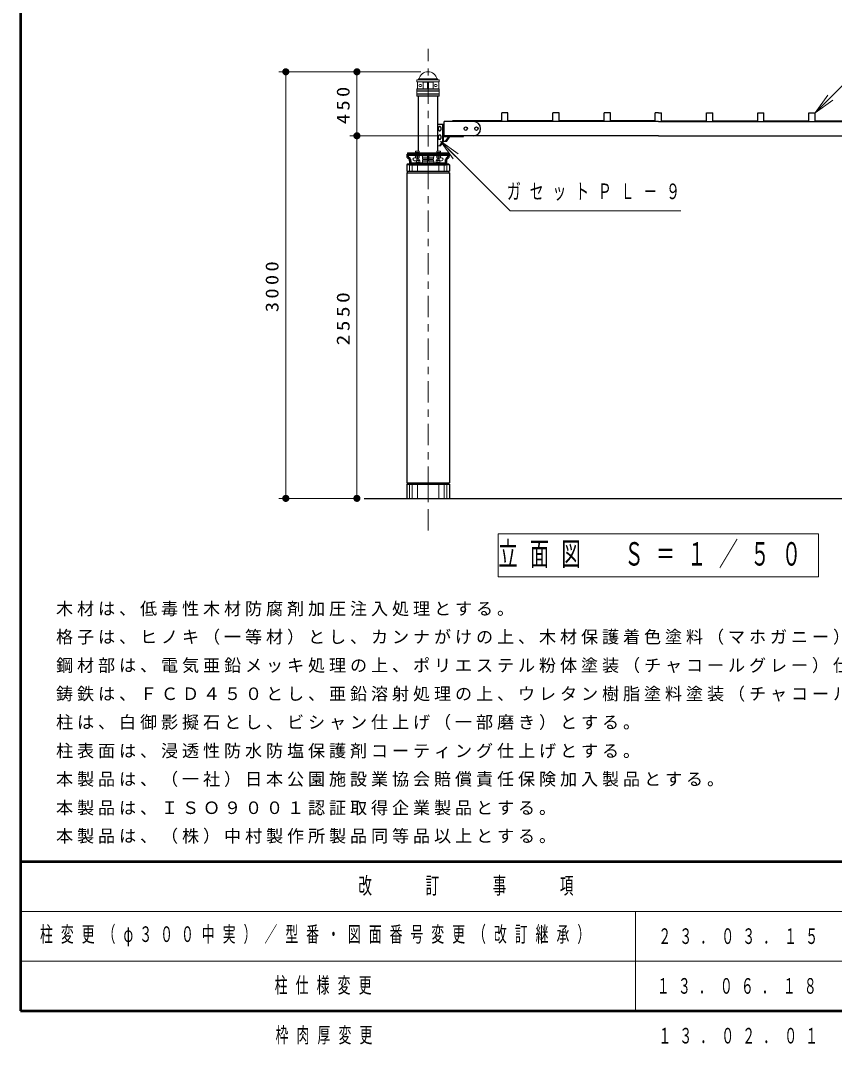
# Model space of a CAD drawing. Units: millimetres on the paper, scale 1:50. Extents: x -365 to 10, y -38 to 257.
# Drawn here: x -365 to -250.5, y -4.7 to 139.3 of the extents above; entities that cross this region are included whole.
import ezdxf

# ---------------------------------------------------------------- set-up
doc = ezdxf.new("R2010")
doc.units = ezdxf.units.MM
doc.linetypes.add('USER2', pattern=[6, 3, -1, 1, -1])
doc.layers.add('LY_1', color=7, linetype='Continuous', lineweight=13)
doc.layers.add('LY_2', color=7, linetype='Continuous', lineweight=13)
doc.styles.add('ＭＳ ゴシック', font='')
doc.styles.get('ＭＳ ゴシック').set_extended_font_data('MS Gothic')

# ---------------------------------------------------------------- blocks, each defined once
blk = doc.blocks.new('filled_dot')
at = {"color": 0, "linetype": 'Continuous', "lineweight": -2, "const_width": 1.25}
blk.add_lwpolyline([(-0.625, 0, 1), (0.625, 0, 1)], format="xyb", close=True, dxfattribs=at)

msp = doc.modelspace()

# ---------------------------------------------------------------- linework, layer by layer
at = {"layer": 'LY_1', "linetype": 'USER2'}
msp.add_line((-307.691, 67.582), (-307.691, 135.321), dxfattribs=at)
at = {"layer": 'LY_1'}
for p, q in [((-308.691, 132.097), (-328.691, 132.097)), ((-327.691, 72.097), (-327.691, 132.097)), ((-317.691, 123.097), (-317.691, 132.097)), ((-309.089, 130.979), (-308.971, 131.097)), ((-308.971, 131.097), (-306.411, 131.097)), ((-306.293, 130.979), (-306.411, 131.097)), ((-309.271, 130.959), (-309.251, 130.979)), ((-309.271, 130.959), (-306.111, 130.959)), ((-309.271, 130.959), (-309.271, 130.699)), ((-309.271, 130.699), (-309.251, 130.679)), ((-309.271, 130.699), (-306.111, 130.699)), ((-309.231, 129.679), (-309.271, 129.639)), ((-309.271, 129.639), (-309.271, 129.399)), ((-309.271, 129.639), (-306.111, 129.639)), ((-309.251, 130.979), (-306.131, 130.979)), ((-309.251, 130.679), (-306.131, 130.679)), ((-309.251, 130.679), (-308.429, 130.643)), ((-309.231, 129.679), (-308.429, 129.714)), ((-309.231, 129.679), (-306.151, 129.679)), ((-309.191, 130.674), (-309.191, 129.683)), ((-308.841, 130.329), (-308.701, 130.329)), ((-308.841, 130.029), (-308.701, 130.029)), ((-308.391, 130.641), (-307.761, 130.641)), ((-308.391, 130.603), (-308.391, 129.753)), ((-308.391, 129.715), (-307.761, 129.715)), ((-307.761, 130.639), (-307.761, 129.719)), ((-306.991, 130.641), (-307.621, 130.641)), ((-307.621, 130.639), (-307.621, 129.719)), ((-306.991, 129.715), (-307.621, 129.715)), ((-306.991, 130.603), (-306.991, 129.753)), ((-306.131, 130.679), (-306.953, 130.643)), ((-306.151, 129.679), (-306.953, 129.714)), ((-306.541, 130.329), (-306.681, 130.329)), ((-306.541, 130.029), (-306.681, 130.029)), ((-306.191, 130.674), (-306.191, 129.683)), ((-306.151, 129.679), (-306.111, 129.639)), ((-306.131, 130.979), (-306.111, 130.959)), ((-306.131, 130.679), (-306.111, 130.699)), ((-306.111, 130.959), (-306.111, 130.699)), ((-306.111, 129.639), (-306.111, 129.399)), ((-309.271, 129.399), (-309.251, 129.379)), ((-309.271, 129.399), (-306.111, 129.399)), ((-309.251, 128.979), (-309.271, 128.959)), ((-309.271, 128.959), (-309.271, 128.719)), ((-309.271, 128.959), (-306.111, 128.959)), ((-309.271, 128.719), (-309.231, 128.679)), ((-309.271, 128.719), (-306.111, 128.719)), ((-309.251, 129.379), (-309.251, 128.979)), ((-309.251, 129.379), (-306.131, 129.379)), ((-309.251, 128.979), (-306.131, 128.979)), ((-309.231, 128.679), (-306.151, 128.679)), ((-306.111, 128.719), (-306.151, 128.679)), ((-306.111, 129.399), (-306.131, 129.379)), ((-306.131, 129.379), (-306.131, 128.979)), ((-306.131, 128.979), (-306.111, 128.959)), ((-306.111, 128.959), (-306.111, 128.719)), ((-253.251, 126.327), (-251.483, 128.801)), ((-253.251, 126.327), (-251.129, 128.448)), ((-250.776, 128.094), (-253.251, 126.327)), ((-306.211, 123.097), (-318.691, 123.097)), ((-317.691, 72.097), (-317.691, 123.097)), ((-305.938, 122.323), (-303.816, 120.202)), ((-305.938, 122.323), (-303.463, 120.556)), ((-304.17, 119.849), (-305.938, 122.323)), ((-304.791, 120.677), (-310.591, 120.677)), ((-310.591, 120.677), (-310.591, 120.496)), ((-310.591, 120.316), (-307.781, 120.316)), ((-309.591, 120.016), (-309.431, 120.016)), ((-309.591, 119.576), (-309.331, 119.576)), ((-309.491, 120.741), (-309.491, 120.677)), ((-308.891, 120.741), (-309.491, 120.741)), ((-309.491, 120.252), (-309.491, 120.316)), ((-309.491, 120.252), (-308.891, 120.252)), ((-308.951, 120.941), (-309.431, 120.941)), ((-309.431, 120.941), (-309.431, 120.741)), ((-309.431, 119.992), (-309.431, 120.252)), ((-309.431, 119.992), (-308.951, 119.992)), ((-309.351, 119.94), (-309.351, 119.992)), ((-309.351, 119.94), (-309.031, 119.94)), ((-309.331, 119.6), (-309.331, 119.34)), ((-309.331, 119.6), (-308.851, 119.6)), ((-309.251, 119.796), (-309.251, 119.6)), ((-308.931, 119.796), (-309.251, 119.796)), ((-309.191, 119.992), (-309.191, 120.252)), ((-309.091, 119.6), (-309.091, 119.34)), ((-309.031, 119.94), (-309.031, 119.992)), ((-308.951, 120.941), (-308.951, 120.741)), ((-308.951, 119.992), (-308.951, 120.252)), ((-308.931, 119.796), (-308.931, 119.6)), ((-308.891, 120.741), (-308.891, 120.677)), ((-308.891, 120.252), (-308.891, 120.316)), ((-308.851, 119.6), (-308.851, 119.34)), ((-308.491, 120.216), (-308.491, 120.096)), ((-308.451, 120.076), (-308.491, 120.096)), ((-308.451, 120.076), (-308.451, 119.896)), ((-307.781, 120.076), (-308.451, 120.076)), ((-308.411, 119.876), (-308.451, 119.896)), ((-308.451, 119.696), (-308.411, 119.716)), ((-308.451, 119.696), (-308.451, 119.516)), ((-308.411, 119.876), (-308.411, 119.716)), ((-307.781, 119.876), (-308.411, 119.876)), ((-307.781, 119.716), (-308.411, 119.716)), ((-307.781, 120.316), (-307.781, 119.276)), ((-307.641, 119.876), (-307.741, 119.876)), ((-304.791, 120.316), (-307.601, 120.316)), ((-307.601, 120.316), (-307.601, 119.276)), ((-307.601, 120.076), (-306.931, 120.076)), ((-307.601, 119.876), (-306.971, 119.876)), ((-307.601, 119.716), (-306.971, 119.716)), ((-306.971, 119.876), (-306.931, 119.896)), ((-306.971, 119.876), (-306.971, 119.716)), ((-306.931, 119.696), (-306.971, 119.716)), ((-306.931, 120.076), (-306.891, 120.096)), ((-306.931, 120.076), (-306.931, 119.896)), ((-306.931, 119.696), (-306.931, 119.516)), ((-306.891, 120.216), (-306.891, 120.096)), ((-306.531, 119.6), (-306.531, 119.34)), ((-306.051, 119.6), (-306.531, 119.6)), ((-306.491, 120.741), (-306.491, 120.677)), ((-305.891, 120.741), (-306.491, 120.741)), ((-306.491, 120.252), (-306.491, 120.316)), ((-305.891, 120.252), (-306.491, 120.252)), ((-306.131, 119.796), (-306.451, 119.796)), ((-306.451, 119.796), (-306.451, 119.6)), ((-306.431, 120.941), (-306.431, 120.741)), ((-305.951, 120.941), (-306.431, 120.941)), ((-306.431, 119.992), (-306.431, 120.252)), ((-305.951, 119.992), (-306.431, 119.992)), ((-306.351, 119.94), (-306.351, 119.992)), ((-306.031, 119.94), (-306.351, 119.94)), ((-306.291, 119.6), (-306.291, 119.34)), ((-306.191, 119.992), (-306.191, 120.252)), ((-306.131, 119.796), (-306.131, 119.6)), ((-306.051, 119.6), (-306.051, 119.34)), ((-305.791, 119.576), (-306.051, 119.576)), ((-306.031, 119.94), (-306.031, 119.992)), ((-305.951, 120.941), (-305.951, 120.741)), ((-305.951, 119.992), (-305.951, 120.252)), ((-305.791, 120.016), (-305.951, 120.016)), ((-305.891, 120.741), (-305.891, 120.677)), ((-305.891, 120.252), (-305.891, 120.316)), ((-304.791, 120.677), (-304.791, 120.496)), ((-310.316, 118.997), (-310.316, 118.096)), ((-310.191, 119.276), (-307.781, 119.276)), ((-309.941, 118.997), (-309.941, 118.096)), ((-309.391, 119.34), (-309.391, 119.276)), ((-309.391, 119.34), (-308.791, 119.34)), ((-309.191, 118.997), (-309.191, 118.096)), ((-308.791, 119.34), (-308.791, 119.276)), ((-308.491, 119.496), (-308.451, 119.516)), ((-308.491, 119.496), (-308.491, 119.376)), ((-307.781, 119.516), (-308.451, 119.516)), ((-307.691, 118.997), (-307.691, 118.096)), ((-307.601, 119.516), (-306.931, 119.516)), ((-305.191, 119.276), (-307.601, 119.276)), ((-306.891, 119.496), (-306.931, 119.516)), ((-306.891, 119.496), (-306.891, 119.376)), ((-306.591, 119.34), (-305.991, 119.34)), ((-306.591, 119.34), (-306.591, 119.276)), ((-306.191, 118.997), (-306.191, 118.096)), ((-305.991, 119.34), (-305.991, 119.276)), ((-305.441, 118.997), (-305.441, 118.096)), ((-305.066, 118.997), (-305.066, 118.096)), ((-310.316, 74.097), (-310.316, 72.097)), ((-309.941, 74.097), (-309.941, 72.097)), ((-309.191, 74.097), (-309.191, 72.097)), ((-307.691, 74.097), (-307.691, 72.097)), ((-306.191, 74.097), (-306.191, 72.097)), ((-305.441, 74.097), (-305.441, 72.097)), ((-305.066, 74.097), (-305.066, 72.097)), ((-317.691, 72.097), (-328.691, 72.097)), ((-297.819, 67.125), (-297.819, 61.069)), ((-252.763, 67.125), (-297.819, 67.125)), ((-252.763, 61.069), (-252.763, 67.125)), ((-297.819, 61.069), (-252.763, 61.069))]:
    msp.add_line(p, q, dxfattribs=at)
at = {"layer": 'LY_1', "lineweight": 25}
for p, q in [((-309.089, 128.679), (-309.089, 120.941)), ((-306.293, 120.941), (-306.293, 128.679)), ((-296.451, 126.327), (-297.331, 126.327)), ((-297.331, 125.097), (-297.331, 126.327)), ((-296.451, 125.097), (-296.451, 126.327)), ((-289.251, 126.327), (-290.131, 126.327)), ((-290.131, 125.097), (-290.131, 126.327)), ((-289.251, 125.097), (-289.251, 126.327)), ((-282.051, 126.327), (-282.931, 126.327)), ((-282.931, 125.097), (-282.931, 126.327)), ((-282.051, 125.097), (-282.051, 126.327)), ((-275.291, 126.327), (-275.731, 126.327)), ((-275.731, 125.097), (-275.731, 126.327)), ((-275.291, 126.327), (-274.851, 126.327)), ((-274.851, 125.097), (-274.851, 126.327)), ((-268.531, 126.327), (-267.651, 126.327)), ((-268.531, 125.097), (-268.531, 126.327)), ((-267.651, 125.097), (-267.651, 126.327)), ((-261.331, 126.327), (-260.451, 126.327)), ((-261.331, 125.097), (-261.331, 126.327)), ((-260.451, 125.097), (-260.451, 126.327)), ((-254.131, 126.327), (-253.251, 126.327)), ((-254.131, 125.097), (-254.131, 126.327)), ((-253.251, 125.097), (-253.251, 126.327)), ((-297.331, 125.177), (-304.231, 125.177)), ((-304.231, 125.097), (-304.231, 125.177)), ((-275.291, 125.097), (-301.291, 125.097)), ((-290.131, 125.177), (-296.451, 125.177)), ((-282.931, 125.177), (-289.251, 125.177)), ((-275.731, 125.177), (-282.051, 125.177)), ((-275.291, 125.097), (-249.291, 125.097)), ((-274.851, 125.177), (-268.531, 125.177)), ((-267.651, 125.177), (-261.331, 125.177)), ((-260.451, 125.177), (-254.131, 125.177)), ((-253.251, 125.177), (-246.351, 125.177)), ((-275.291, 123.097), (-301.291, 123.097)), ((-275.291, 123.097), (-249.291, 123.097)), ((-316.691, 72.097), (-235.398, 72.097))]:
    msp.add_line(p, q, dxfattribs=at)
at = {"layer": 'LY_1', "color": 40, "lineweight": 25}
for p, q in [((-305.411, 124.697), (-306.293, 124.697)), ((-305.623, 122.297), (-305.623, 124.697)), ((-305.496, 122.297), (-305.496, 124.697)), ((-305.411, 122.977), (-305.411, 125.097)), ((-301.291, 125.097), (-305.411, 125.097)), ((-301.291, 123.097), (-305.411, 123.097)), ((-305.411, 122.977), (-302.691, 122.977)), ((-305.228, 122.297), (-304.803, 122.897)), ((-305.1, 122.297), (-304.676, 122.897)), ((-304.803, 122.897), (-304.803, 122.977)), ((-304.676, 122.897), (-304.803, 122.897)), ((-304.676, 122.897), (-304.676, 122.977)), ((-302.691, 122.977), (-302.691, 123.097)), ((-306.048, 121.697), (-305.623, 122.297)), ((-305.92, 121.697), (-305.496, 122.297)), ((-305.1, 122.297), (-305.623, 122.297))]:
    msp.add_line(p, q, dxfattribs=at)
at = {"layer": 'LY_1', "color": 40}
msp.add_line((-305.92, 121.697), (-306.293, 121.697), dxfattribs=at)
at = {"layer": 'LY_1', "color": 140, "lineweight": 50}
for p, q in [((-310.591, 120.496), (-304.791, 120.496)), ((-310.591, 120.496), (-310.591, 120.213)), ((-310.191, 119.556), (-310.191, 119.096)), ((-305.191, 119.556), (-305.191, 119.096)), ((-304.791, 120.496), (-304.791, 120.213)), ((-310.191, 119.096), (-305.191, 119.096))]:
    msp.add_line(p, q, dxfattribs=at)
at = {"layer": 'LY_1', "color": 4, "lineweight": 25}
for p, q in [((-310.606, 119.097), (-310.691, 118.997)), ((-304.691, 118.997), (-310.691, 118.997)), ((-310.691, 118.996), (-310.691, 118.096)), ((-304.777, 119.096), (-310.605, 119.096)), ((-304.776, 119.098), (-304.69, 118.998)), ((-304.691, 118.996), (-304.691, 118.096)), ((-310.691, 118.096), (-304.691, 118.096)), ((-310.691, 117.896), (-304.691, 117.896)), ((-310.691, 117.896), (-310.691, 74.297)), ((-310.605, 118.096), (-310.605, 117.896)), ((-304.776, 118.096), (-304.776, 117.896)), ((-304.691, 117.896), (-304.691, 74.297)), ((-310.691, 74.297), (-304.691, 74.297)), ((-310.691, 74.097), (-304.691, 74.097)), ((-310.691, 74.097), (-310.691, 72.097)), ((-310.605, 74.297), (-310.605, 74.097)), ((-304.776, 74.297), (-304.776, 74.097)), ((-304.691, 74.097), (-304.691, 72.097))]:
    msp.add_line(p, q, dxfattribs=at)
at = {"layer": 'LY_1'}
for points in [[(-253.251, 126.327), (-240.976, 138.601), (-204.69, 138.601)], [(-305.938, 122.323), (-296.136, 112.522), (-272.136, 112.522)]]:
    msp.add_lwpolyline(points, dxfattribs=at)
at = {"layer": 'LY_1', "color": 40, "lineweight": 25}
for points in [[(-306.048, 124.397), (-306.066, 124.395), (-306.084, 124.392), (-306.102, 124.386), (-306.12, 124.378), (-306.137, 124.368), (-306.154, 124.356), (-306.169, 124.342), (-306.184, 124.326), (-306.198, 124.309), (-306.21, 124.289), (-306.221, 124.269), (-306.231, 124.247), (-306.24, 124.223), (-306.247, 124.199), (-306.252, 124.174), (-306.256, 124.149), (-306.259, 124.123), (-306.26, 124.097), (-306.259, 124.07), (-306.256, 124.044), (-306.252, 124.019), (-306.247, 123.994), (-306.24, 123.97), (-306.231, 123.947), (-306.221, 123.924), (-306.21, 123.904), (-306.198, 123.884), (-306.184, 123.867), (-306.169, 123.851), (-306.154, 123.837), (-306.137, 123.825), (-306.12, 123.815), (-306.102, 123.807), (-306.084, 123.801), (-306.066, 123.798), (-306.048, 123.797), (-306.029, 123.798), (-306.011, 123.801), (-305.993, 123.807), (-305.975, 123.815), (-305.958, 123.825), (-305.941, 123.837), (-305.926, 123.851), (-305.911, 123.867), (-305.898, 123.884), (-305.885, 123.904), (-305.874, 123.924), (-305.864, 123.947), (-305.855, 123.97), (-305.848, 123.994), (-305.843, 124.019), (-305.839, 124.044), (-305.836, 124.07), (-305.835, 124.097), (-305.836, 124.123), (-305.839, 124.149), (-305.843, 124.174), (-305.848, 124.199), (-305.855, 124.223), (-305.864, 124.247), (-305.874, 124.269), (-305.885, 124.289), (-305.898, 124.309), (-305.911, 124.326), (-305.926, 124.342), (-305.941, 124.356), (-305.958, 124.368), (-305.975, 124.378), (-305.993, 124.386), (-306.011, 124.392), (-306.029, 124.395)], [(-306.048, 123.197), (-306.066, 123.195), (-306.084, 123.192), (-306.102, 123.186), (-306.12, 123.178), (-306.137, 123.168), (-306.154, 123.156), (-306.169, 123.142), (-306.184, 123.126), (-306.198, 123.109), (-306.21, 123.089), (-306.221, 123.069), (-306.231, 123.047), (-306.24, 123.023), (-306.247, 122.999), (-306.252, 122.974), (-306.256, 122.949), (-306.259, 122.923), (-306.26, 122.897), (-306.259, 122.87), (-306.256, 122.844), (-306.252, 122.819), (-306.247, 122.794), (-306.24, 122.77), (-306.231, 122.747), (-306.221, 122.724), (-306.21, 122.704), (-306.198, 122.684), (-306.184, 122.667), (-306.169, 122.651), (-306.154, 122.637), (-306.137, 122.625), (-306.12, 122.615), (-306.102, 122.607), (-306.084, 122.601), (-306.066, 122.598), (-306.048, 122.597), (-306.029, 122.598), (-306.011, 122.601), (-305.993, 122.607), (-305.975, 122.615), (-305.958, 122.625), (-305.941, 122.637), (-305.926, 122.651), (-305.911, 122.667), (-305.898, 122.684), (-305.885, 122.704), (-305.874, 122.724), (-305.864, 122.747), (-305.855, 122.77), (-305.848, 122.794), (-305.843, 122.819), (-305.839, 122.844), (-305.836, 122.87), (-305.835, 122.897), (-305.836, 122.923), (-305.839, 122.949), (-305.843, 122.974), (-305.848, 122.999), (-305.855, 123.023), (-305.864, 123.047), (-305.874, 123.069), (-305.885, 123.089), (-305.898, 123.109), (-305.911, 123.126), (-305.926, 123.142), (-305.941, 123.156), (-305.958, 123.168), (-305.975, 123.178), (-305.993, 123.186), (-306.011, 123.192), (-306.029, 123.195)]]:
    msp.add_lwpolyline(points, close=True, dxfattribs=at)
for centre in [(-302.391, 124.097), (-300.891, 124.097)]:
    msp.add_circle(centre, 0.24, dxfattribs=at)
at = {"layer": 'LY_1'}
for centre, radius, start, end in [((-307.691, 130.777), 1.319, 14.00253, 165.99746), ((-308.841, 130.179), 0.15, 90, 270), ((-308.701, 130.179), 0.15, 270, 90), ((-308.431, 130.603), 0.04, 0, 87.5), ((-308.431, 129.753), 0.04, 272.5, 0), ((-307.801, 130.639), 0.04, 0, 90), ((-307.801, 129.719), 0.04, 270, 0), ((-307.581, 130.639), 0.04, 90, 180), ((-307.581, 129.719), 0.04, 180, 270), ((-306.951, 130.603), 0.04, 92.5, 180), ((-306.951, 129.753), 0.04, 180, 267.5), ((-306.681, 130.179), 0.15, 90, 270), ((-306.541, 130.179), 0.15, 270, 90), ((-309.591, 119.796), 0.22, 90.00001, 267.3386), ((-309.291, 119.796), 0.22, 0.00016, 40.88696), ((-308.591, 120.216), 0.1, 0, 90), ((-306.791, 120.216), 0.1, 89.99999, 180), ((-306.091, 119.796), 0.22, 139.11303, 179.99984), ((-305.791, 119.796), 0.22, 270, 90), ((-308.591, 119.376), 0.1, 270, 0), ((-306.791, 119.376), 0.1, 179.99999, 270)]:
    msp.add_arc(centre, radius, start, end, dxfattribs=at)
at = {"layer": 'LY_1', "color": 40, "lineweight": 25}
msp.add_arc((-301.291, 124.097), 1, 270, 90, dxfattribs=at)
at = {"layer": 'LY_1', "color": 140, "lineweight": 50}
for centre, radius, start, end in [((-310.391, 120.213), 0.2, 180, 242.74229), ((-310.729, 119.556), 0.538, 0, 62.74229), ((-304.653, 119.556), 0.538, 117.25771, 179.99999), ((-304.991, 120.213), 0.2, 297.25771, 0)]:
    msp.add_arc(centre, radius, start, end, dxfattribs=at)
at = {"layer": 'LY_2', "lineweight": 50}
for p, q in [((-365, 257), (-365, 0)), ((-365, 21), (0, 21)), ((-365, 0), (0, 0))]:
    msp.add_line(p, q, dxfattribs=at)
at = {"layer": 'LY_2'}
for p, q in [((-365, 14), (-238.5, 14)), ((-278.5, 14), (-278.5, 0)), ((-365, 7), (-238.5, 7))]:
    msp.add_line(p, q, dxfattribs=at)

# ---------------------------------------------------------------- block references
at = {"layer": 'LY_1', "xscale": 0.4, "yscale": 0.4}
for p, rotation in [((-327.691, 132.097), 270), ((-317.691, 132.097), 270), ((-317.691, 123.097), 90), ((-317.691, 123.097), 270), ((-327.691, 72.097), 90), ((-317.691, 72.097), 90)]:
    msp.add_blockref('filled_dot', p, dxfattribs=dict(at, rotation=rotation))

# ---------------------------------------------------------------- texts
at = {"layer": 'LY_1', "char_height": 1.833, "attachment_point": 8, "rotation": 90, "style": 'ＭＳ ゴシック'}
for s, insert in [('\\T1.33;\\W1.15;450', (-318.691, 127.597)), ('\\T1.33;\\W1.15;3000', (-328.691, 102.097)), ('\\T1.33;\\W1.2;2550', (-318.691, 97.597))]:
    msp.add_mtext(s, dxfattribs=dict(at, insert=insert))
at = {"layer": 'LY_1', "style": 'ＭＳ ゴシック'}
for s, insert, char_height, attachment_point in [('\\T1.64;\\W0.65;ガセットＰＬ－９', (-296.591, 115.172), 2.199, 4), ('\\T1.64;\\W0.6;立面図\u3000Ｓ＝１／５０', (-297.791, 64.097), 3.299, 4), ('\\T1.23;木材は、低毒性木材防腐剤加圧注入処理とする。', (-360, 55.503), 1.76, 7), ('\\T1.23;格子は、ヒノキ（一等材）とし、カンナがけの上、木材保護着色塗料（マホガニー）塗装仕上げとする。', (-360, 51.503), 1.76, 7), ('\\T1.23;鋼材部は、電気亜鉛メッキ処理の上、ポリエステル粉体塗装（チャコールグレー）仕上げとする。', (-360, 47.503), 1.76, 7), ('\\T1.23;鋳鉄は、ＦＣＤ４５０とし、亜鉛溶射処理の上、ウレタン樹脂塗料塗装（チャコールグレー）仕上げとする。', (-360, 43.503), 1.76, 7), ('\\T1.23;柱は、白御影擬石とし、ビシャン仕上げ（一部磨き）とする。', (-360, 39.503), 1.76, 7), ('\\T1.23;柱表面は、浸透性防水防塩保護剤コーティング仕上げとする。', (-360, 35.503), 1.76, 7), ('\\T1.23;本製品は、（一社）日本公園施設業協会賠償責任保険加入製品とする。', (-360, 31.503), 1.76, 7), ('\\T1.23;本製品は、ＩＳＯ９００１認証取得企業製品とする。', (-360, 27.503), 1.76, 7), ('\\T1.23;本製品は、（株）中村製作所製品同等品以上とする。', (-360, 23.503), 1.76, 7), ('\\T1.63;\\W0.6;柱変更（φ３００中実）／型番・図面番号変更（改訂継承）', (-362.25, 10.5), 2.199, 4), ('\\T1.64;\\W0.6;２３．０３．１５', (-263.5, 10.5), 2.199, 5), ('\\T1.64;\\W0.6;柱仕様変更', (-329.25, 3.5), 2.199, 4), ('\\T1.64;\\W0.6;１３．０６．１８', (-275.5, 3.5), 2.199, 4), ('\\T1.64;\\W0.6;枠肉厚変更', (-321.75, -3.5), 2.199, 5), ('\\T1.64;\\W0.6;１３．０２．０１', (-263.5, -3.5), 2.199, 5)]:
    msp.add_mtext(s, dxfattribs=dict(at, insert=insert, char_height=char_height, attachment_point=attachment_point))
at = {"layer": 'LY_2', "color": 4, "insert": (-301.75, 17.5), "char_height": 2.346, "attachment_point": 5, "style": 'ＭＳ ゴシック'}
msp.add_mtext('\\T1.64;\\W0.6;改\u3000\u3000訂\u3000\u3000事\u3000\u3000項', dxfattribs=at)

doc.saveas('drawing.dxf')
